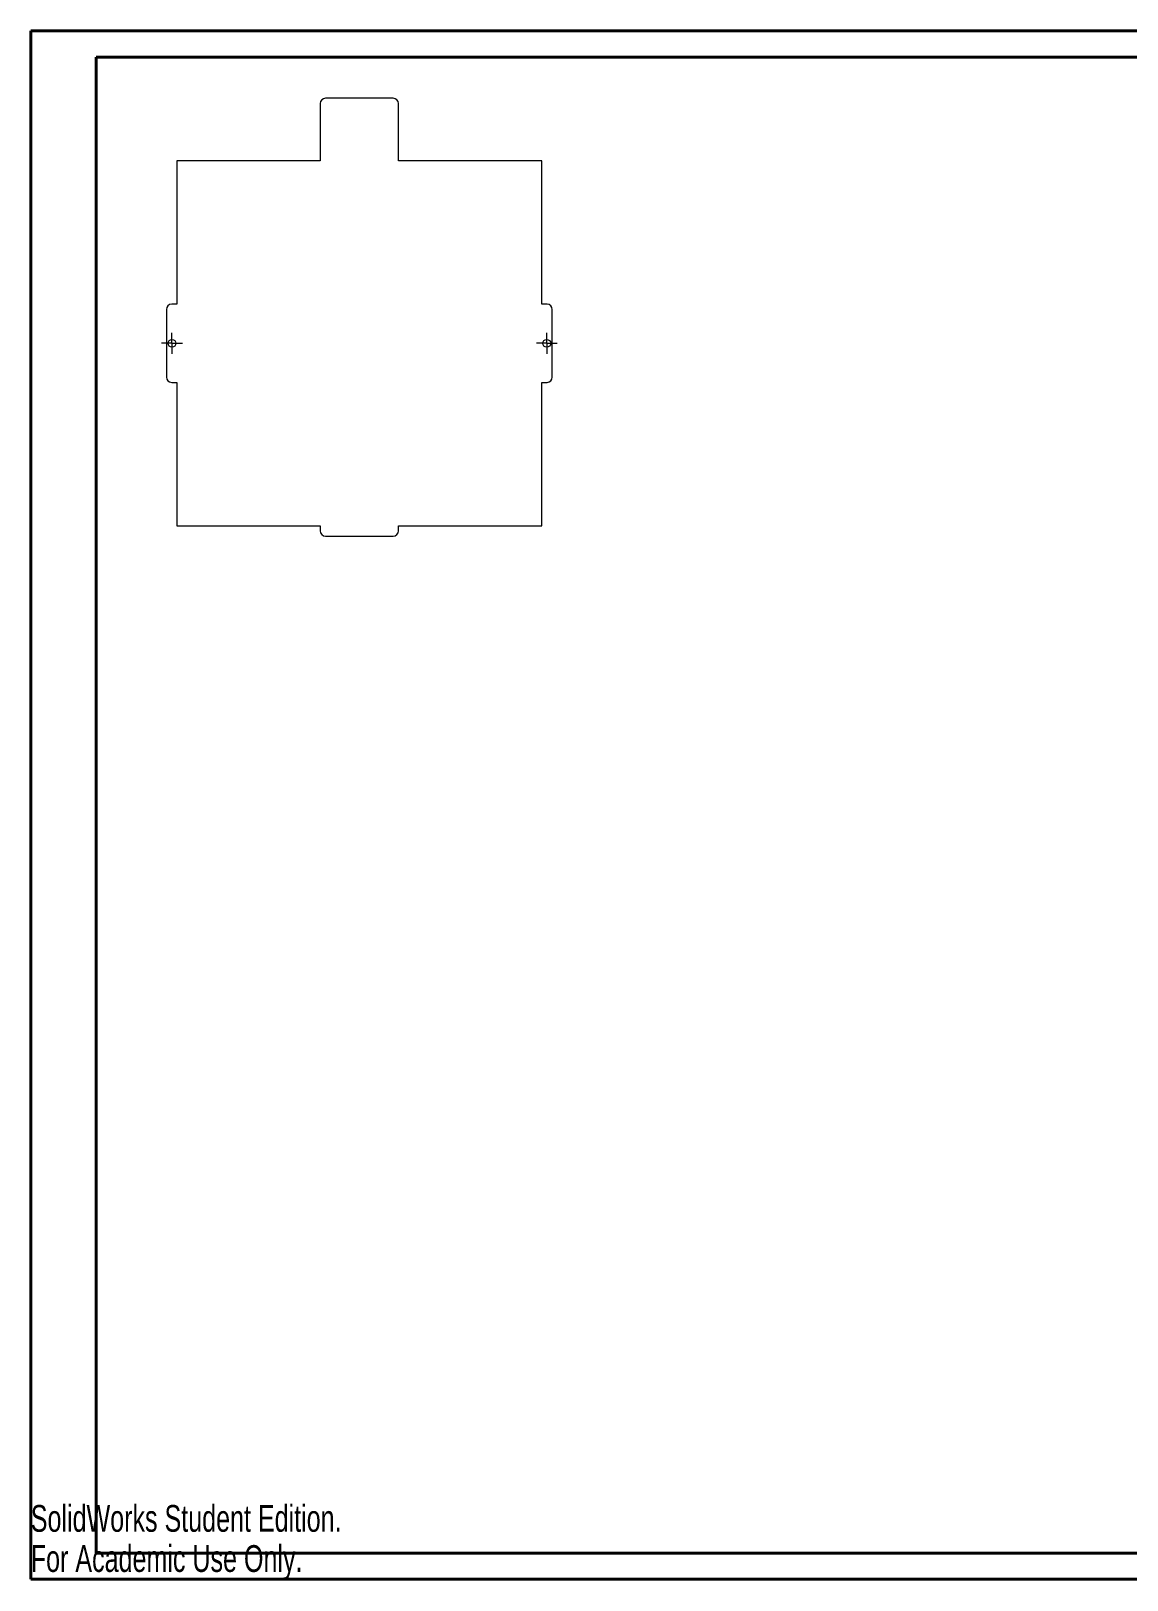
# Model space of a CAD drawing. Header units: millimetres. Extents: x 0 to 841, y 0 to 594.
# Drawn here: x 0 to 421, y 0 to 594 of the extents above; entities that cross this region are included whole.
import ezdxf

# ---------------------------------------------------------------- set-up
doc = ezdxf.new("R2010")
doc.units = ezdxf.units.MM
doc.styles.add('SLDTEXTSTYLE2', font='TXT', dxfattribs={"width": 0.7})

# ---------------------------------------------------------------- blocks, each defined once
blk = doc.blocks.new('SW_CENTERMARKSYMBOL_0')
at = {"color": 0, "linetype": 'Continuous', "lineweight": 0}
for p, q in [((-2.5, 0), (-4, 0)), ((0, 0), (-2.5, 0)), ((0, 2.5), (0, 4)), ((0, 0), (0, 2.5)), ((0, 0), (0, -2.5)), ((0, 0), (2.5, 0)), ((2.5, 0), (4, 0)), ((0, -2.5), (0, -4))]:
    blk.add_line(p, q, dxfattribs=at)
blk = doc.blocks.new('SW_CENTERMARKSYMBOL_1')
at = {"color": 0, "linetype": 'Continuous', "lineweight": 0}
for p, q in [((-2.5, 0), (-4, 0)), ((0, 0), (-2.5, 0)), ((0, 2.5), (0, 4)), ((0, 0), (0, 2.5)), ((0, 0), (0, -2.5)), ((0, 0), (2.5, 0)), ((2.5, 0), (4, 0)), ((0, -2.5), (0, -4))]:
    blk.add_line(p, q, dxfattribs=at)

msp = doc.modelspace()

# ---------------------------------------------------------------- linework, layer by layer
at = {"color": 7, "linetype": 'Continuous', "lineweight": 40}
for p, q in [((0.08, 0.21), (0.08, 594.21)), ((0.08, 594.21), (841.08, 594.21)), ((25.08, 10.21), (25.08, 584.21)), ((25.08, 584.21), (831.08, 584.21)), ((25.08, 10.21), (831.08, 10.21)), ((0.08, 0.21), (841.08, 0.21))]:
    msp.add_line(p, q, dxfattribs=at)
at = {"color": 7, "linetype": 'Continuous', "lineweight": 15}
for p, q in [((111.06, 566.39), (111.06, 544.39)), ((139.06, 568.39), (113.06, 568.39)), ((141.06, 544.39), (141.06, 566.39)), ((56.06, 544.39), (56.06, 489.39)), ((111.06, 544.39), (56.06, 544.39)), ((196.06, 544.39), (141.06, 544.39)), ((196.06, 489.39), (196.06, 544.39)), ((52.06, 487.39), (52.06, 461.39)), ((56.06, 489.39), (54.06, 489.39)), ((198.06, 489.39), (196.06, 489.39)), ((200.06, 461.39), (200.06, 487.39)), ((54.06, 459.39), (56.06, 459.39)), ((56.06, 459.39), (56.06, 404.39)), ((196.06, 459.39), (198.06, 459.39)), ((196.06, 404.39), (196.06, 459.39)), ((56.06, 404.39), (111.06, 404.39)), ((111.06, 404.39), (111.06, 402.39)), ((141.06, 404.39), (196.06, 404.39)), ((141.06, 402.39), (141.06, 404.39)), ((113.06, 400.39), (139.06, 400.39))]:
    msp.add_line(p, q, dxfattribs=at)
for centre in [(54.16, 474.39), (197.96, 474.39)]:
    msp.add_circle(centre, 1.5, dxfattribs=at)
for centre, start, end in [((113.06, 566.39), 90, 180), ((139.06, 566.39), 0, 90), ((54.06, 487.39), 90, 180), ((198.06, 487.39), 0, 90), ((54.06, 461.39), 180, 270), ((198.06, 461.39), 270, 0), ((113.06, 402.39), 180, 270), ((139.06, 402.39), 270, 0)]:
    msp.add_arc(centre, 2, start, end, dxfattribs=at)

# ---------------------------------------------------------------- block references
at = {"color": 7, "linetype": 'Continuous', "lineweight": 0}
for name, p in [('SW_CENTERMARKSYMBOL_0', (54.16, 474.39)), ('SW_CENTERMARKSYMBOL_1', (197.96, 474.39))]:
    msp.add_blockref(name, p, dxfattribs=at)

# ---------------------------------------------------------------- texts
at = {"color": 7, "linetype": 'Continuous', "char_height": 10.2762, "attachment_point": 1, "style": 'SLDTEXTSTYLE2'}
for s, insert in [('SolidWorks Student Edition.', (0, 28.66)), ('For Academic Use Only.', (0, 13.25))]:
    msp.add_mtext(s, dxfattribs=dict(at, insert=insert))

doc.saveas('drawing.dxf')
